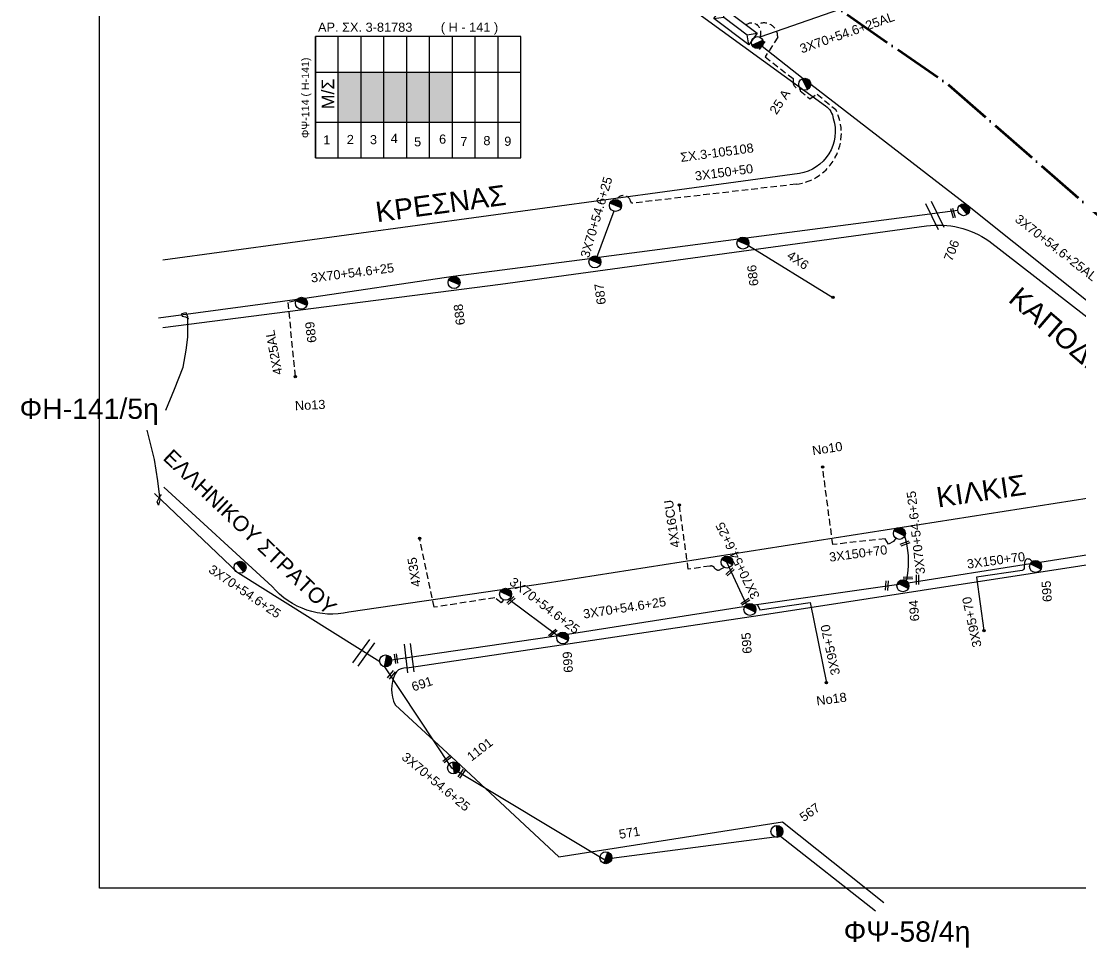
# Model space of a CAD drawing. Header units: millimetres. Extents: x 2999 to 5218, y 1863 to 2903.
# Drawn here: x 3001.8 to 3210.6, y 1876 to 2058.6 of the extents above; entities that cross this region are included whole.
import ezdxf
from ezdxf.enums import TextEntityAlignment as Align

# ---------------------------------------------------------------- set-up
doc = ezdxf.new("R2010")
doc.units = ezdxf.units.MM
doc.header["$LTSCALE"] = 0.5
doc.linetypes.add('ACAD_ISO04W100', pattern=[30, 24, -3, 0, -3])
doc.linetypes.add('DASHED', pattern=[19.05, 12.7, -6.35])
for name, color, linetype in [('Άγνωστα', 7, 'Continuous'), ('Ασφαλειοκιβώτια Χ.Τ 9 αναχωρήσεων', 7, 'Continuous'), ('Επιγραφές - Σχήματα', 7, 'Continuous'), ('Μηχανική τομή', 7, 'Continuous'), ('Στύλος ΦΜ', 7, 'Continuous'), ('Στύλος ΦΜ @ 1', 7, 'Continuous'), ('Συνδέσεις', 7, 'Continuous'), ('Συνεστραμμένα ΧΤ   3x70+54.6+25 AL', 7, 'SYN_LINE'), ('Τομή', 7, 'Continuous'), ('Υποσταθμός εναέριος 2 στύλων', 7, 'Continuous'), ('Υποσταθμός πόλεως', 7, 'Continuous'), ('Υπόβαθρο ΔΕΗ', 7, 'Continuous'), ('Υπόγεια καλώδια Παροχών ΧΤ   4x16CU', 7, 'DASHED'), ('Υπόγεια καλώδια Παροχών ΧΤ   4x6', 7, 'DASHED')]:
    doc.layers.add(name, color=color, linetype=linetype)
doc.styles.add('arial', font='ARIAL.TTF')
doc.styles.get("Standard").update_dxf_attribs({"font": 'ARIAL.TTF'})
doc.linetypes.add('SYN_LINE', pattern='A,0.5,-0.0001,["/\\/\\/\\/",Standard,S=0.1,R=0,X=0,Y=-0.05],-0.25', length=0.7501)

# ---------------------------------------------------------------- blocks, each defined once
blk = doc.blocks.new('ΜΗΧΑΝΙΚΗ ΤΟΜΗ')
at = {"layer": 'Μηχανική τομή', "ltscale": 40}
for p, q in [((-1.89, 0.78), (1.89, 0.78)), ((1.89, 0), (-1.89, 0))]:
    blk.add_line(p, q, dxfattribs=at)
blk = doc.blocks.new('ΥΠΑΡΧΩΝ ΤΣΙΜΕΝΤΕΝΙΟΣ ΣΤΥΛΟΣ')
at = {"layer": 'Στύλος ΦΜ'}
blk.add_hatch(color=7, dxfattribs=at).paths.add_polyline_path([(-1.29, -2.28, 0.574793), (2.62, 0, 0.268822), (1.3, 2.27)])
at = {"layer": 'Στύλος ΦΜ', "color": 7}
blk.add_line((-1.29, -2.28), (1.3, 2.27), dxfattribs=at)
blk.add_circle((0, 0), 2.62, dxfattribs=at)
at = {"layer": 'Στύλος ΦΜ', "flags": 4}
for tag, p in [('ΑΡΙΘΜΟΣ', (-4.68, 8.05)), ('ΤΥΠΟΣ', (-4.91, 3.03))]:
    blk.add_attdef(tag, p, '', height=4, dxfattribs=at)
blk = doc.blocks.new('ΤΟΜΗ')
at = {"layer": 'Τομή', "ltscale": 40}
for p, q in [((-5.68, 0), (5.68, 0)), ((5.68, -2.33), (-5.68, -2.33))]:
    blk.add_line(p, q, dxfattribs=at)
blk = doc.blocks.new('ΥΠΟΣΤΑΘΜΟΣ ΕΝΑΕΡΙΟΣ ΕΠΙ 2 ΣΤΥΛΩΝ')
at = {"layer": 'Υποσταθμός εναέριος 2 στύλων', "linetype": 'Continuous'}
for points in [[(-11.97, -2.11, 0.574793), (-8.45, -0.07, 0.268822), (-9.64, 1.98)], [(9.68, -2.15, 0.574793), (13.19, -0.1, 0.268822), (12.01, 1.95)]]:
    blk.add_hatch(color=256, dxfattribs=at).paths.add_polyline_path(points)
for p, q in [((-11.97, -2.11), (-9.64, 1.98)), ((9.68, -2.15), (12.01, 1.95))]:
    blk.add_line(p, q, dxfattribs=at)
for centre in [(-10.81, -0.07), (10.84, -0.1)]:
    blk.add_circle(centre, 2.36, dxfattribs=at)
at = {"layer": 'Υποσταθμός πόλεως', "linetype": 'Continuous', "ltscale": 40}
blk.add_lwpolyline([(-8.57, 2.82), (8.57, 2.82), (8.57, -2.82), (-8.57, -2.82)], close=True, dxfattribs=at)
for points in [[(-5.75, 0), (-8.57, 2.82)], [(-8.57, -2.82), (-5.75, 0)], [(-5.75, 0), (5.75, 0)], [(5.75, 0), (8.57, 2.82)], [(8.57, -2.82), (5.75, 0)]]:
    blk.add_lwpolyline(points, dxfattribs=at)
at = {"layer": 'Υποσταθμός εναέριος 2 στύλων', "ltscale": 40, "flags": 1}
for tag, p in [('ΜΕΤΑΣΧΗΜΑΤΙΣΜΟΣ', (14.09, 2.51)), ('ΙΣΧΥΣ', (14.07, -0.28)), ('ΑΡΙΘΜΟΣ', (14.19, -3))]:
    blk.add_attdef(tag, p, '', height=1.8, dxfattribs=at)
blk = doc.blocks.new('_ΣΥΝΔΕΣΗ')
at = {"layer": 'Συνδέσεις', "linetype": 'SYN_LINE', "ltscale": 40}
blk.add_hatch(color=256, dxfattribs=at).paths.add_polyline_path([(0.5, -0.01, 1), (-0.5, -0.01, 1)])
at = {"layer": 'Συνδέσεις'}
blk.add_circle((0, -0.01), 0.5, dxfattribs=at)
blk = doc.blocks.new('ΑΣΦΑΛΕΙΟΚΙΒΩΤΙΟ ΥΠΟΣΤΑΘΜΟΥ 9 ΑΝΑΧΩΡΗΣΕΩΝ')
at = {"layer": 'Ασφαλειοκιβώτια Χ.Τ 9 αναχωρήσεων', "ltscale": 40}
for p, q in [((-23.8, 40.36), (24.02, 40.36)), ((-9.72, 40.36), (-9.72, -40.64)), ((9.94, 40.36), (9.94, -40.64)), ((-23.8, 31.36), (24.02, 31.36)), ((-23.8, 22.36), (24.02, 22.36)), ((-23.8, 13.36), (24.02, 13.36)), ((-23.8, 4.36), (24.02, 4.36)), ((-23.8, -4.64), (24.02, -4.64)), ((-23.8, -13.64), (24.02, -13.64)), ((-23.8, -22.64), (24.02, -22.64)), ((-23.8, -31.64), (24.02, -31.64))]:
    blk.add_line(p, q, dxfattribs=at)
at = {"layer": 'Ασφαλειοκιβώτια Χ.Τ 9 αναχωρήσεων'}
blk.add_lwpolyline([(-23.8, -40.64), (24.02, -40.64), (24.02, 40.36), (-23.8, 40.36)], close=True, dxfattribs=at)
for s, p in [('1', (-18.54, 37.25)), ('2', (-18.39, 27.98)), ('3', (-18.45, 18.85)), ('4', (-17.96, 10.67)), ('5', (-19.3, 1.44)), ('6', (-18.25, -8.4)), ('7', (-19.23, -16.79)), ('8', (-18.84, -25.86)), ('9', (-19.09, -34.08))]:
    blk.add_text(s, height=3.6, rotation=270, dxfattribs=at).set_placement(p)
at = {"layer": 'Ασφαλειοκιβώτια Χ.Τ 9 αναχωρήσεων', "ltscale": 40}
for tag, height, p in [('ΟΝΟΜΑ', 5, (-0.16, 44.31)), ('ΚΕΙΜΕΝΟ 1', 2, (17.06, 35.59)), ('ΚΕΙΜΕΝΟ 2', 2, (17.06, 26.88)), ('ΚΕΙΜΕΝΟ 3', 2, (17.06, 17.69)), ('ΚΕΙΜΕΝΟ 4', 2, (17.06, 8.71)), ('ΚΕΙΜΕΝΟ 5', 2, (17.06, -0.13)), ('ΚΕΙΜΕΝΟ 6', 2, (17.06, -9.05)), ('ΚΕΙΜΕΝΟ 7', 2, (17.06, -18.13)), ('ΚΕΙΜΕΝΟ 8', 2, (17.06, -26.85)), ('ΚΕΙΜΕΝΟ 9', 2, (17.06, -35.99)), ('ΣΧ', 2, (-0.1, -42.64))]:
    blk.add_attdef(tag, text='', height=height, dxfattribs=at).set_placement(p, align=Align.MIDDLE_CENTER)

msp = doc.modelspace()

# ---------------------------------------------------------------- hatches: boundary and pattern name
at = {"layer": 'Ασφαλειοκιβώτια Χ.Τ 9 αναχωρήσεων', "ltscale": 40}
for color, points in [(27, [(3064.28, 2048.55), (3064.28, 2038.72), (3068.78, 2038.72), (3068.78, 2048.55)]), (62, [(3068.78, 2048.55), (3068.78, 2038.72), (3073.28, 2038.72), (3073.28, 2048.55)]), (6, [(3073.28, 2048.55), (3073.28, 2038.72), (3077.78, 2038.72), (3077.78, 2048.55)]), (85, [(3077.78, 2048.55), (3077.78, 2038.72), (3082.28, 2038.72), (3082.28, 2048.55)]), (151, [(3082.28, 2048.55), (3082.28, 2038.72), (3086.78, 2038.72), (3086.78, 2048.55)])]:
    msp.add_hatch(color=color, dxfattribs=at).paths.add_polyline_path(points)

# ---------------------------------------------------------------- linework, layer by layer
at = {"layer": 'Άγνωστα', "color": 85, "linetype": 'DASHED', "ltscale": 0.2}
for points in [[(3146.81, 2057.87, -0.601631), (3150.89, 2055.43), (3148.44, 2051.57), (3153.91, 2047.28), (3153.93, 2046.56, 0.446535), (3155.49, 2045.27)], [(3155.29, 2045.25), (3155.3, 2044.88), (3157.22, 2043.33), (3158.65, 2044.22), (3162.34, 2041.17, -0.519542), (3154.52, 2026.47)], [(3154.52, 2026.47), (3122.05, 2022.72), (3121.88, 2023.21, 0.651184), (3119.13, 2023.45, 0.651184)]]:
    msp.add_lwpolyline(points, format="xyb", dxfattribs=at)
msp.add_lwpolyline([(3055.95, 2003.47), (3054.33, 2003.15), (3055.83, 1988.57)], dxfattribs=at)
at = {"layer": 'Άγνωστα', "color": 133, "linetype": 'DASHED', "ltscale": 0.2}
for points in [[(3174.19, 1956.71), (3173.68, 1956.04), (3172.7, 1955.57), (3172.06, 1956.61), (3161.75, 1955.47), (3159.73, 1970.75)], [(3096.88, 1944.56), (3096.43, 1943.98), (3095.16, 1944.97), (3083.17, 1943.1), (3080.33, 1956.71)]]:
    msp.add_lwpolyline(points, dxfattribs=at)
at = {"layer": 'Άγνωστα', "color": 85, "ltscale": 40}
msp.add_lwpolyline([(3072.47, 1932.37), (3044.52, 1949.88), (3028.07, 1965.51)], dxfattribs=at)
at = {"layer": 'Άγνωστα', "color": 133, "ltscale": 40}
msp.add_lwpolyline([(3201.01, 1952.11), (3200.68, 1952.44, 0.674089), (3199.54, 1951.93), (3199.49, 1950.94, -0.299162), (3199.05, 1950.34), (3190.08, 1949.07), (3191.53, 1938.51)], format="xyb", dxfattribs=at)
msp.add_lwpolyline([(3146.94, 1943.6), (3147.39, 1942.57), (3157.27, 1944.02), (3160.48, 1928.23)], dxfattribs=at)
at = {"layer": 'Άγνωστα', "color": 30, "ltscale": 40}
msp.add_lwpolyline([(3073.41, 1931.38), (3086.57, 1911.54), (3116.64, 1893.46), (3150.23, 1897.88), (3151.44, 1897.98), (3170.16, 1883.25)], dxfattribs=at)
at = {"layer": 'Επιγραφές - Σχήματα'}
msp.add_lwpolyline([(3017.22, 2889.47), (5045.69, 2889.47), (5045.69, 1887.75), (3017.22, 1887.75)], close=True, dxfattribs=at)
at = {"layer": 'Επιγραφές - Σχήματα', "color": 1, "linetype": 'ACAD_ISO04W100', "lineweight": 60, "ltscale": 0.8}
msp.add_lwpolyline([(3025.36, 2156.38), (3184.64, 2046.02), (3293.67, 1950.71), (3349.04, 1921.48)], dxfattribs=at)
at = {"layer": 'Επιγραφές - Σχήματα', "ltscale": 0.2}
for points in [[(3030.34, 1981.98), (3032.03, 1986.11), (3033.71, 1990.4), (3034.32, 1993.76), (3034.63, 1996.36), (3034.63, 1998.51), (3034.63, 2000.34), (3034.32, 2001.11), (3033.4, 2000.96), (3033.56, 2000.5), (3034.17, 2000.34), (3034.78, 2000.04)], [(3026.58, 1977.98), (3028.01, 1972.25), (3028.69, 1968.03), (3029.14, 1964.26), (3028.84, 1963.2), (3028.61, 1963.88), (3029.07, 1964.79), (3029.44, 1965.31)]]:
    msp.add_lwpolyline(points, dxfattribs=at)
at = {"layer": 'Επιγραφές - Σχήματα', "color": 85, "linetype": 'DASHED', "ltscale": 0.2}
msp.add_arc((3145.71, 2056.34), 1.88, 331.8962, 124.6992, dxfattribs=at)
at = {"layer": 'Συνεστραμμένα ΧΤ   3x70+54.6+25 AL', "color": 85, "ltscale": 20}
for points in [[(3177.23, 2065.88), (3147.37, 2055.46)], [(3186.37, 2021.3), (3144.71, 2015.84)], [(3143.16, 2015.64), (3115.65, 2012.04)], [(3113.87, 2011.8), (3086.97, 2008.28), (3057.72, 2003.97), (3028.87, 2000.11)]]:
    msp.add_lwpolyline(points, dxfattribs=at)
at = {"layer": 'Συνεστραμμένα ΧΤ   3x70+54.6+25 AL', "color": 27, "ltscale": 10}
msp.add_lwpolyline([(3147.84, 2053.67), (3155.93, 2047.33)], dxfattribs=at)
at = {"layer": 'Συνεστραμμένα ΧΤ   3x70+54.6+25 AL', "color": 27, "ltscale": 20}
msp.add_lwpolyline([(3157.4, 2046.19), (3188.27, 2022.37), (3233.61, 1986.16)], dxfattribs=at)
at = {"layer": 'Συνεστραμμένα ΧΤ   3x70+54.6+25 AL', "color": 85, "linetype": 'SYN_LINE', "ltscale": 10}
msp.add_lwpolyline([(3118.63, 2021.15), (3115.16, 2011.97)], dxfattribs=at)
at = {"layer": 'Συνεστραμμένα ΧΤ   3x70+54.6+25 AL', "color": 133, "ltscale": 20}
for points in [[(3262.18, 1961.3), (3202.57, 1951.95)], [(3200.68, 1951.65), (3176.6, 1947.87), (3146.26, 1943.5), (3109.46, 1937.76), (3074.8, 1932.71)]]:
    msp.add_lwpolyline(points, dxfattribs=at)
at = {"layer": 'Συνεστραμμένα ΧΤ   3x70+54.6+25 AL', "color": 133, "ltscale": 10}
msp.add_lwpolyline([(3176.28, 1948.26), (3176.47, 1949.39, 0.116567), (3175.94, 1957.15, 1.305849)], format="xyb", dxfattribs=at)
msp.add_lwpolyline([(3144.76, 1943.65), (3140.9, 1952.01)], dxfattribs=at)
at = {"layer": 'Συνεστραμμένα ΧΤ   3x70+54.6+25 AL', "color": 133, "ltscale": 15}
msp.add_lwpolyline([(3107.46, 1937.57), (3097.88, 1944.66)], dxfattribs=at)
at = {"layer": 'Υπόβαθρο ΔΕΗ'}
for points in [[(3029.95, 2069.3), (3091.3, 2078.5), (3106.62, 2080.97), (3160.34, 2041.9, -0.201922), (3161.85, 2039.4, -0.454055), (3155.18, 2028.57), (3029.73, 2011.54)], [(3029.7, 1998.23), (3096.28, 2006.77), (3180.2, 2018.26, -0.186837), (3192.47, 2015.34), (3233.15, 1983.77, -0.26281), (3237.17, 1974.19, -0.26915), (3232.37, 1967.78), (3105.04, 1947.8), (3066.41, 1942.11, -0.279359), (3051.26, 1947.2), (3029.91, 1966.79)], [(3292.66, 1885), (3314.61, 1913.73, 0.431265), (3313.73, 1919.08), (3263.62, 1959.41), (3147.46, 1941.49), (3078.27, 1931.16), (3077.2, 1931.09, 0.265199), (3075.49, 1929.96, 0.2425), (3075.54, 1923.9), (3087.56, 1912.79), (3107.79, 1893.95), (3151.81, 1900.85), (3171.78, 1884.93)]]:
    msp.add_lwpolyline(points, format="xyb", dxfattribs=at)
at = {"layer": 'Υπόγεια καλώδια Παροχών ΧΤ   4x16CU', "color": 133, "ltscale": 0.2}
msp.add_lwpolyline([(3140.34, 1950.97), (3139.56, 1950.54, -0.412598), (3138.47, 1950.84, 0.338684), (3137.55, 1951.22), (3133.28, 1950.62), (3131.5, 1963.28)], format="xyb", dxfattribs=at)
at = {"layer": 'Υπόγεια καλώδια Παροχών ΧΤ   4x6', "color": 85, "linetype": 'SYN_LINE', "ltscale": 20}
msp.add_lwpolyline([(3145.14, 2014.42), (3161.78, 2004.18)], dxfattribs=at)

# ---------------------------------------------------------------- block references
at = {"layer": 'Ασφαλειοκιβώτια Χ.Τ 9 αναχωρήσεων'}
ref = msp.add_blockref('ΑΣΦΑΛΕΙΟΚΙΒΩΤΙΟ ΥΠΟΣΤΑΘΜΟΥ 9 ΑΝΑΧΩΡΗΣΕΩΝ', (3079.96, 2043.59), dxfattribs=dict(at, xscale=0.4999999999999954, yscale=0.4999999999999954, zscale=0.4999999999999954, rotation=90.01657475097191))
ref.add_attrib('ΟΝΟΜΑ', 'ΦΨ-114 ( Η-141)', dxfattribs={"ltscale": 40, "height": 1.5, "rotation": 90.0166}).set_placement((3057.81, 2043.5), align=Align.MIDDLE_CENTER)
at = {"layer": 'Μηχανική τομή'}
for p, xscale, yscale, zscale, rotation in [((3147.48, 2054.03), 0.4999999999999999, 0.4999999999999999, 0.4999999999999999, 234.6845753363798), ((3185.25, 2020.71), 0.4999999999999998, 0.4999999999999998, 0.4999999999999998, 285.9321195382159), ((3176.07, 1955.5), 0.4999999999999997, 0.4999999999999997, 0.4999999999999997, 19.93650307102606), ((3141.6, 1949.94), 0.4999999999999997, 0.4999999999999997, 0.4999999999999997, 42.38288584000345), ((3172.21, 1947.4), 0.4999999999999997, 0.4999999999999997, 0.4999999999999997, 267.3297802785756), ((3176.56, 1948.68), 0.4999999999999997, 0.4999999999999997, 0.4999999999999997, 2.236291756630504), ((3178.26, 1948.56), 0.4999999999999997, 0.4999999999999997, 0.4999999999999997, 270.3763179172902), ((3098.45, 1944.29), 0.4999999999999997, 0.4999999999999997, 0.4999999999999997, 42.38288584000345), ((3144.62, 1944.04), 0.4999999999999996, 0.4999999999999996, 0.4999999999999996, 31.79798780499435), ((3106.71, 1937.89), 0.4999999999999997, 0.4999999999999997, 0.4999999999999997, 42.38288584000345), ((3075.48, 1932.96), 0.4999999999999996, 0.4999999999999996, 0.4999999999999996, 278.1761345972285), ((3074.59, 1929.91), 0.4999999999999999, 0.4999999999999999, 0.4999999999999999, 230.8235836715022), ((3085.67, 1913.36), 0.4999999999999999, 0.4999999999999999, 0.4999999999999999, 217.8309005526439), ((3088.44, 1910.43), 0.4999999999999999, 0.4999999999999999, 0.4999999999999999, 234.6845753363798)]:
    msp.add_blockref('ΜΗΧΑΝΙΚΗ ΤΟΜΗ', p, dxfattribs=dict(at, xscale=xscale, yscale=yscale, zscale=zscale, rotation=rotation))
at = {"layer": 'Στύλος ΦΜ @ 1', "ltscale": 40}
ref = msp.add_blockref('ΥΠΑΡΧΩΝ ΤΣΙΜΕΝΤΕΝΙΟΣ ΣΤΥΛΟΣ', (3156.22, 2046.19), dxfattribs=dict(at, xscale=0.4499999999998188, yscale=0.4499999999998188, zscale=0.4499999999998188, rotation=56.99470196195946))
ref.add_attrib('ΑΡΙΘΜΟΣ', '25 Α', (3150.66, 2040.06), dxfattribs={"layer": 'Στύλος ΦΜ', "height": 1.8, "rotation": 56.9947, "flags": 4})
for p, xscale, yscale, zscale, rotation in [((3118.93, 2022.29), 0.4499999999998177, 0.4499999999998177, 0.4499999999998177, 97.14320139124729), ((3174.88, 1957.66), 0.449999999999818, 0.449999999999818, 0.449999999999818, 93.71117437428573), ((3044.95, 1950.98), 0.4499999999998179, 0.4499999999998179, 0.4499999999998179, 68.80996714893723), ((3140.9, 1952.01), 0.449999999999818, 0.449999999999818, 0.449999999999818, 93.71117437428573), ((3097.28, 1945.67), 0.449999999999818, 0.449999999999818, 0.449999999999818, 93.71117437428573)]:
    msp.add_blockref('ΥΠΑΡΧΩΝ ΤΣΙΜΕΝΤΕΝΙΟΣ ΣΤΥΛΟΣ', p, dxfattribs=dict(at, xscale=xscale, yscale=yscale, zscale=zscale, rotation=rotation))
ref = msp.add_blockref('ΥΠΑΡΧΩΝ ΤΣΙΜΕΝΤΕΝΙΟΣ ΣΤΥΛΟΣ', (3187.54, 2021.45), dxfattribs=dict(at, xscale=0.4499999999998179, yscale=0.4499999999998179, zscale=0.4499999999998179, rotation=68.80996714893723))
ref.add_attrib('ΤΥΠΟΣ', '706', (3185.24, 2011.16), dxfattribs={"layer": 'Στύλος ΦΜ', "height": 1.8, "rotation": 68.81, "flags": 4})
ref = msp.add_blockref('ΥΠΑΡΧΩΝ ΤΣΙΜΕΝΤΕΝΙΟΣ ΣΤΥΛΟΣ', (3144.05, 2014.87), dxfattribs=dict(at, xscale=0.4499999999998179, yscale=0.4499999999998179, zscale=0.4499999999998179, rotation=97.14320139124729))
ref.add_attrib('ΤΥΠΟΣ', '686', (3147.13, 2006.52), dxfattribs={"layer": 'Στύλος ΦΜ', "height": 1.8, "rotation": 97.1432, "flags": 4})
ref = msp.add_blockref('ΥΠΑΡΧΩΝ ΤΣΙΜΕΝΤΕΝΙΟΣ ΣΤΥΛΟΣ', (3114.86, 2011.16), dxfattribs=dict(at, xscale=0.4499999999998179, yscale=0.4499999999998179, zscale=0.4499999999998179, rotation=97.14320139124729))
ref.add_attrib('ΤΥΠΟΣ', '687', (3117.05, 2002.86), dxfattribs={"layer": 'Στύλος ΦΜ', "height": 1.8, "rotation": 97.1432, "flags": 4})
ref = msp.add_blockref('ΥΠΑΡΧΩΝ ΤΣΙΜΕΝΤΕΝΙΟΣ ΣΤΥΛΟΣ', (3087.11, 2007.11), dxfattribs=dict(at, xscale=0.4499999999998179, yscale=0.4499999999998179, zscale=0.4499999999998179, rotation=97.14320139124729))
ref.add_attrib('ΤΥΠΟΣ', '688', (3089.3, 1998.81), dxfattribs={"layer": 'Στύλος ΦΜ', "height": 1.8, "rotation": 97.1432, "flags": 4})
ref = msp.add_blockref('ΥΠΑΡΧΩΝ ΤΣΙΜΕΝΤΕΝΙΟΣ ΣΤΥΛΟΣ', (3057.03, 2003.02), dxfattribs=dict(at, xscale=0.4499999999998179, yscale=0.4499999999998179, zscale=0.4499999999998179, rotation=97.14320139124729))
ref.add_attrib('ΤΥΠΟΣ', '689', (3060.03, 1995.34), dxfattribs={"layer": 'Στύλος ΦΜ', "height": 1.8, "rotation": 97.1432, "flags": 4})
ref = msp.add_blockref('ΥΠΑΡΧΩΝ ΤΣΙΜΕΝΤΕΝΙΟΣ ΣΤΥΛΟΣ', (3201.7, 1951.15), dxfattribs=dict(at, xscale=0.449999999999818, yscale=0.449999999999818, zscale=0.449999999999818, rotation=93.71117437428573))
ref.add_attrib('ΤΥΠΟΣ', '695', (3204.94, 1944.21), dxfattribs={"layer": 'Στύλος ΦΜ', "height": 1.8, "rotation": 93.7112, "flags": 4})
ref = msp.add_blockref('ΥΠΑΡΧΩΝ ΤΣΙΜΕΝΤΕΝΙΟΣ ΣΤΥΛΟΣ', (3175.56, 1947.34), dxfattribs=dict(at, xscale=0.449999999999818, yscale=0.449999999999818, zscale=0.449999999999818, rotation=93.71117437428573))
ref.add_attrib('ΤΥΠΟΣ', '694', (3178.8, 1940.4), dxfattribs={"layer": 'Στύλος ΦΜ', "height": 1.8, "rotation": 93.7112, "flags": 4})
ref = msp.add_blockref('ΥΠΑΡΧΩΝ ΤΣΙΜΕΝΤΕΝΙΟΣ ΣΤΥΛΟΣ', (3145.42, 1942.67), dxfattribs=dict(at, xscale=0.449999999999818, yscale=0.449999999999818, zscale=0.449999999999818, rotation=93.71117437428573))
ref.add_attrib('ΤΥΠΟΣ', '695', (3145.79, 1934), dxfattribs={"layer": 'Στύλος ΦΜ', "height": 1.8, "rotation": 93.7112, "flags": 4})
ref = msp.add_blockref('ΥΠΑΡΧΩΝ ΤΣΙΜΕΝΤΕΝΙΟΣ ΣΤΥΛΟΣ', (3108.52, 1937.05), dxfattribs=dict(at, xscale=0.4499999999998181, yscale=0.4499999999998181, zscale=0.4499999999998181, rotation=93.71117437428575))
ref.add_attrib('ΤΥΠΟΣ', '699', (3110.56, 1930.26), dxfattribs={"layer": 'Στύλος ΦΜ', "height": 1.8, "rotation": 93.7112, "flags": 4})
ref = msp.add_blockref('ΥΠΑΡΧΩΝ ΤΣΙΜΕΝΤΕΝΙΟΣ ΣΤΥΛΟΣ', (3073.63, 1932.54), dxfattribs=dict(at, xscale=0.449999999999818, yscale=0.449999999999818, zscale=0.449999999999818, rotation=18.5166278980716))
ref.add_attrib('ΤΥΠΟΣ', '691', (3079.1, 1926.5), dxfattribs={"layer": 'Στύλος ΦΜ', "height": 1.8, "rotation": 18.5166, "flags": 4})
ref = msp.add_blockref('ΥΠΑΡΧΩΝ ΤΣΙΜΕΝΤΕΝΙΟΣ ΣΤΥΛΟΣ', (3087.01, 1911.44), dxfattribs=dict(at, xscale=0.4499999999998181, yscale=0.4499999999998181, zscale=0.4499999999998181, rotation=37.95945003414053))
ref.add_attrib('ΤΥΠΟΣ', '1101', (3090.54, 1912.66), dxfattribs={"layer": 'Στύλος ΦΜ', "height": 1.8, "rotation": 37.9595, "flags": 4})
ref = msp.add_blockref('ΥΠΑΡΧΩΝ ΤΣΙΜΕΝΤΕΝΙΟΣ ΣΤΥΛΟΣ', (3150.75, 1898.94), dxfattribs=dict(at, xscale=0.4499999999998182, yscale=0.4499999999998182, zscale=0.4499999999998182, rotation=35.86086861081093))
ref.add_attrib('ΤΥΠΟΣ', '567', (3156.04, 1900.75), dxfattribs={"layer": 'Στύλος ΦΜ', "height": 1.8, "rotation": 35.8609, "flags": 4})
ref = msp.add_blockref('ΥΠΑΡΧΩΝ ΤΣΙΜΕΝΤΕΝΙΟΣ ΣΤΥΛΟΣ', (3117.03, 1893.74), dxfattribs=dict(at, xscale=0.4499999999998181, yscale=0.4499999999998181, zscale=0.4499999999998181, rotation=9.542836548137894))
ref.add_attrib('ΤΥΠΟΣ', '571', (3119.76, 1897.45), dxfattribs={"layer": 'Στύλος ΦΜ', "height": 1.8, "rotation": 9.5428, "flags": 4})
at = {"layer": 'Συνδέσεις', "xscale": 0.4500000000000455, "yscale": 0.4500000000000455, "zscale": 0.4500000000000455}
for p in [(3161.78, 2004.19), (3055.83, 1988.58), (3159.74, 1970.75), (3131.5, 1963.29), (3080.33, 1956.72), (3191.53, 1938.51), (3160.48, 1928.23)]:
    msp.add_blockref('_ΣΥΝΔΕΣΗ', p, dxfattribs=at)
at = {"layer": 'Τομή'}
for p, xscale, yscale, zscale, rotation in [((3182.38, 2020.56), 0.4999999999999999, 0.4999999999999999, 0.4999999999999999, 295.8085069366501), ((3069.8, 1933.79), 0.4999999999999998, 0.4999999999999998, 0.4999999999999998, 234.0262471732894), ((3078.84, 1933.17), 0.4999999999999996, 0.4999999999999996, 0.4999999999999996, 276.9407068334639)]:
    msp.add_blockref('ΤΟΜΗ', p, dxfattribs=dict(at, xscale=xscale, yscale=yscale, zscale=zscale, rotation=rotation))
at = {"layer": 'Υποσταθμός εναέριος 2 στύλων', "xscale": 0.5, "yscale": 0.5, "zscale": 0.5, "rotation": 323.1610750329399}
msp.add_blockref('ΥΠΟΣΤΑΘΜΟΣ ΕΝΑΕΡΙΟΣ ΕΠΙ 2 ΣΤΥΛΩΝ', (3142.59, 2057.67), dxfattribs=at)

# ---------------------------------------------------------------- texts
at = {"ltscale": 40, "attachment_point": 1, "style": 'arial'}
for s, insert, char_height, width, rotation in [('ΚΡΕΣΝΑΣ', (3071.4, 2022.94), 4, 17.8089, 7.6902), ('ΚΑΠΟΔΙΣΤΡΙΟΥ', (3198.73, 2006.53), 4, 17.8089, 319.3196), ('ΕΛΛΗΝΙΚΟΥ ΣΤΡΑΤΟΥ', (3031.63, 1974.51), 3, 76.4693, 316.4553), ('ΚΙΛΚΙΣ', (3181.9, 1966.71), 4, 17.8089, 8.4243)]:
    msp.add_mtext(s, dxfattribs=dict(at, insert=insert, char_height=char_height, width=width, rotation=rotation))
at = {"layer": 'Άγνωστα', "ltscale": 40, "char_height": 1.8, "width": 17.1868, "attachment_point": 1, "style": 'arial'}
for s, insert, rotation in [('ΣX.3-105108', (3131.59, 2032.64), 7.6233), ('3X150+50', (3134.47, 2028.96), 7.6233), ('4X25AL', (3051.53, 1988.75), 100.4537), ('Νο13', (3055.71, 1983.73), 2.5915), ('Νο10', (3157.56, 1974.84), 8.8264), ('3X150+70', (3160.92, 1953.85), 7.6233), ('4X35', (3078.79, 1946.99), 98.712), ('3X150+70', (3188.07, 1952.5), 7.6233), ('3X70+54.6+25', (3039.58, 1951.61), 325.7658), ('3X95+70', (3189.34, 1935.04), 102.1825), ('3X95+70', (3161.44, 1929.56), 102.1825), ('Νο18', (3158.39, 1925.53), 7.6233), ('3X70+54.6+25', (3077.78, 1914.68), 320.3681)]:
    msp.add_mtext(s, dxfattribs=dict(at, insert=insert, rotation=rotation))
at = {"layer": 'Επιγραφές - Σχήματα', "color": 7, "linetype": 'Continuous', "ltscale": 10, "insert": (3060.3, 2058.32), "char_height": 1.8, "attachment_point": 1}
msp.add_mtext_dynamic_manual_height_columns('ΑΡ. ΣΧ. 3-81783        ( Η - 141 )', width=39.9733, gutter_width=12.5, heights=[0], dxfattribs=at)
at = {"layer": 'Επιγραφές - Σχήματα', "insert": (3061, 2041.25), "char_height": 2.5, "width": 2.2495, "attachment_point": 1, "rotation": 90}
msp.add_mtext('Μ/Σ', dxfattribs=at)
at = {"layer": 'Επιγραφές - Σχήματα', "char_height": 4, "width": 15.1545, "attachment_point": 1}
for s, insert in [('ΦΗ-141/5η', (3001.49, 1984.24)), ('ΦΨ-58/4η', (3163.89, 1881.2))]:
    msp.add_mtext(s, dxfattribs=dict(at, insert=insert))
at = {"layer": 'Συνεστραμμένα ΧΤ   3x70+54.6+25 AL', "ltscale": 40, "char_height": 1.8, "width": 17.1868, "attachment_point": 1, "style": 'arial'}
for s, insert, rotation in [('3X70+54.6+25AL', (3155.04, 2053.95), 19.3848), ('3X70+54.6+25', (3111.96, 2012.33), 73.5587), ('3X70+54.6+25AL', (3198.59, 2020.69), 322.1238), ('3X70+54.6+25', (3058.79, 2008.89), 7.1878), ('3X70+54.6+25', (3178.16, 1949.51), 96.5657), ('3X70+54.6+25', (3145.8, 1944.47), 116.0427), ('3X70+54.6+25', (3098.94, 1949.17), 322.7579), ('3X70+54.6+25', (3112.42, 1942.65), 8.712)]:
    msp.add_mtext(s, dxfattribs=dict(at, insert=insert, rotation=rotation))
at = {"layer": 'Υπόγεια καλώδια Παροχών ΧΤ   4x16CU', "ltscale": 0.2, "insert": (3129.86, 1954.72), "char_height": 1.8, "width": 17.1868, "attachment_point": 1, "rotation": 98.712, "style": 'arial'}
msp.add_mtext('4X16CU', dxfattribs=at)
at = {"layer": 'Υπόγεια καλώδια Παροχών ΧΤ   4x6', "ltscale": 0.2, "insert": (3153.53, 2013.51), "char_height": 1.8, "width": 17.1868, "attachment_point": 1, "rotation": 325.9885, "style": 'arial'}
msp.add_mtext('4X6', dxfattribs=at)

doc.saveas('drawing.dxf')
